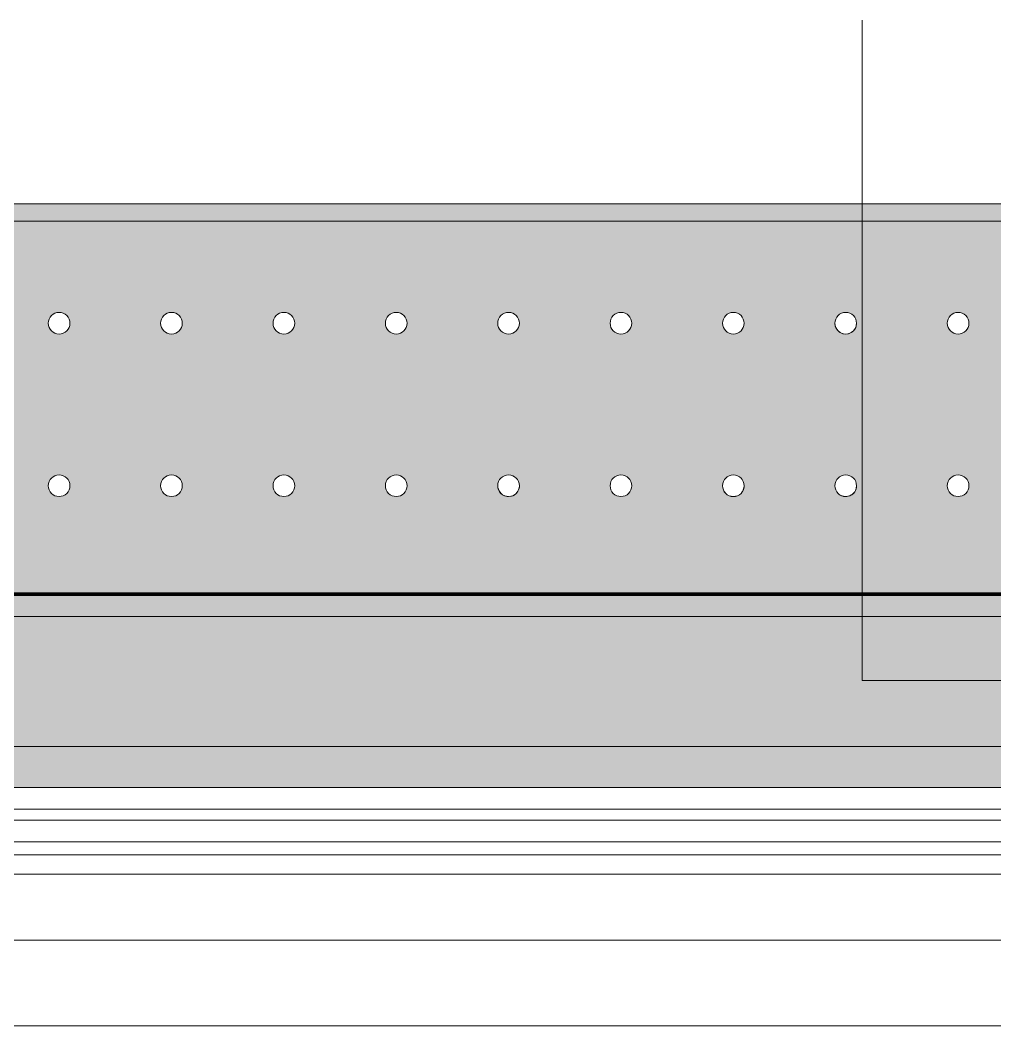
# Model space of a CAD drawing. Header units: millimetres. Extents: x -3245 to 186632, y -8553 to 29000.
# Drawn here: x 20419 to 21319, y -258 to 670 of the extents above; entities that cross this region are included whole.
import ezdxf

# ---------------------------------------------------------------- set-up
doc = ezdxf.new("R2010")
doc.units = ezdxf.units.MM
doc.linetypes.add('Осевая', pattern=[3175, 635, -476.25, 1587.5, -476.25])
for name, color, linetype, lineweight in [('A-GLAZ', 7, 'Continuous', 9), ('A-GLAZ-1', 7, 'Continuous', 13), ('A-WALL-IDEN', 7, 'Continuous', 9), ('Оси-2', 7, 'Осевая', 9)]:
    doc.layers.add(name, color=color, linetype=linetype, lineweight=lineweight)
for name, color, linetype, lineweight, true_color in [('A-WALL-1', 7, 'Continuous', 9, 0xc0c0c0), ('I-WALL-17', 7, 'Continuous', 53, 0xeaa7bf), ('I-WALL-18', 7, 'Continuous', 53, 0xe0bbbf), ('I-WALL-6', 7, 'Continuous', 9, 0xcbc7bf), ('S-WALL-ANLY', 7, 'Continuous', 13, 0x008040), ('Знаки-2', 9, 'Continuous', 9, 0x808080), ('Знаки-3', 7, 'Continuous', 9, 0xd1cabb), ('Знаки-5', 7, 'Continuous', 9, 0xc1bbaf), ('Знаки-6', 7, 'Continuous', 9, 0xaba79f), ('Знаки-7', 7, 'Continuous', 9, 0xd5cdbe), ('Знаки-8', 7, 'Continuous', 9, 0xccc5b7), ('Знаки-9', 7, 'Continuous', 9, 0xd4ccbd)]:
    doc.layers.add(name, color=color, linetype=linetype, lineweight=lineweight, true_color=true_color)
doc.layers.add('Знаки-4', color=7, linetype='Continuous', lineweight=9, transparency=0.5)

# ---------------------------------------------------------------- blocks, each defined once
blk = doc.blocks.new('120_Окно_СКБ_2Ст - 120_Окно_СКБ_2Ст 2800х2500_створка_-22445922-План отделки стен 2 этажа в осях 1-12')
at = {"layer": 'A-GLAZ'}
for p, q in [((1400, -57), (-1400, -57)), ((-1280, -107), (450, -107)), ((450, -117), (-1280, -117))]:
    blk.add_line(p, q, dxfattribs=at)
at = {"layer": 'A-GLAZ-1'}
for p, q in [((500, -87), (-1330, -87)), ((-1350, -137), (520, -137)), ((520, -137), (-1350, -137))]:
    blk.add_line(p, q, dxfattribs=at)
blk = doc.blocks.new('Зашивка радиатора_ с перфорацией М4 - Зашивка радиатора_ с перфорацией М4-30943701-План отделки стен 2 этажа в осях 1-12')
at = {"layer": 'Знаки-4'}
for points in [[(2260.24, 380), (2260.24, 369), (2280.24, 369), (2280.24, 359), (1480.24, 359), (1480.24, 369), (1500.24, 369), (1500.24, 380), (1430.24, 380), (1430.24, 369), (1450.24, 369), (1450.24, 359), (-419.76, 359), (-419.76, 369), (-399.76, 369), (-399.76, 380), (-430, 380), (-430, 180), (2330, 180), (2330, 221), (2310.24, 221), (2310.24, 369), (2330, 369), (2330, 380), (2280.24, 380)], [(2283.51, -163.94), (-430, -163.94), (-429.76, -179.94), (2330, -179.59), (2330, -163.94), (2299.18, -163.94)], [(-119, -163.94), (-118.32, -179.94), (-79, -179.94), (-79.68, -163.94), (-118.32, -163.94)], [(-119, -163.94), (-118.32, -179.94), (-79, -179.94), (-79.68, -163.94), (-118.32, -163.94)], [(-91.93, -163.94), (-109, -163.94), (-108.66, -179.94), (-89, -179.94), (-89.34, -163.94), (-90.34, -163.94)], [(-91.93, -163.94), (-109, -163.94), (-108.66, -179.94), (-89, -179.94), (-89.34, -163.94), (-90.34, -163.94)], [(20.32, -163.94), (-19, -163.94), (-18.32, -179.94), (21, -179.94), (21, -163.94)], [(-19, -163.94), (-18.32, -179.94), (21, -179.94), (20.32, -163.94), (-18.32, -163.94)], [(-8.66, -163.94), (-9, -163.94), (-8.66, -179.94), (11, -179.94), (10.66, -163.94), (-7.66, -163.94)], [(-6.07, -163.94), (-9, -163.94), (-8.66, -179.94), (11, -179.94), (10.66, -163.94), (-4.18, -163.94)], [(91.34, -163.94), (81, -163.94), (81.68, -179.94), (121, -179.94), (120.32, -163.94), (92.34, -163.94)], [(81, -163.94), (81.68, -179.94), (121, -179.94), (120.32, -163.94), (81.68, -163.94)], [(91.34, -163.94), (91, -163.94), (91.34, -179.94), (111, -179.94), (110.66, -163.94), (92.34, -163.94)], [(93.93, -163.94), (91, -163.94), (91.34, -179.94), (111, -179.94), (110.66, -163.94), (96, -163.94)], [(186.86, -163.94), (181, -163.94), (181.68, -179.94), (221, -179.94), (220.32, -163.94), (191, -163.94)], [(206, -163.94), (181, -163.94), (181.68, -179.94), (221, -179.94), (220.32, -163.94), (206.18, -163.94)], [(193.93, -163.94), (191, -163.94), (191.34, -179.94), (211, -179.94), (210.66, -163.94), (195.82, -163.94)], [(191.34, -163.94), (191, -163.94), (191.34, -179.94), (211, -179.94), (210.66, -163.94), (192.34, -163.94)], [(286.86, -163.94), (281, -163.94), (281.68, -179.94), (321, -179.94), (320.32, -163.94), (291, -163.94)], [(281, -163.94), (281.68, -179.94), (321, -179.94), (320.32, -163.94), (281.68, -163.94)], [(293.93, -163.94), (291, -163.94), (291.34, -179.94), (311, -179.94), (310.66, -163.94), (295.82, -163.94)], [(311, -163.94), (291, -163.94), (291.34, -179.94), (311, -179.94)], [(406, -163.94), (381, -163.94), (381.68, -179.94), (421, -179.94), (420.32, -163.94), (406.18, -163.94)], [(381, -163.94), (381.68, -179.94), (421, -179.94), (420.32, -163.94), (381.68, -163.94)], [(408.07, -163.94), (391, -163.94), (391.34, -179.94), (411, -179.94), (410.66, -163.94), (409.66, -163.94)], [(393.93, -163.94), (391, -163.94), (391.34, -179.94), (411, -179.94), (410.66, -163.94), (396, -163.94)], [(481, -163.94), (481.68, -179.94), (521, -179.94), (520.32, -163.94), (481.68, -163.94)], [(493.93, -163.94), (481, -163.94), (481.68, -179.94), (521, -179.94), (520.32, -163.94), (495.82, -163.94)], [(491.34, -163.94), (491, -163.94), (491.99, -179.94), (511, -179.94), (510.66, -163.94), (491.99, -163.94)], [(491.34, -163.94), (491, -163.94), (491.99, -179.94), (511, -179.94), (510.66, -163.94), (491.99, -163.94)], [(581, -163.94), (581.68, -179.94), (621, -179.94), (620.32, -163.94), (581.68, -163.94)], [(591.34, -163.94), (581, -163.94), (581.68, -179.94), (621, -179.94), (620.32, -163.94), (592.34, -163.94)], [(608.07, -163.94), (591, -163.94), (591.34, -179.94), (611, -179.94), (610.66, -163.94), (609.66, -163.94)], [(608.07, -163.94), (591, -163.94), (591.34, -179.94), (611, -179.94), (610.66, -163.94), (609.66, -163.94)], [(691.34, -163.94), (681, -163.94), (681.68, -179.94), (721, -179.94), (720.32, -163.94), (692.34, -163.94)], [(695.82, -163.94), (681, -163.94), (681.68, -179.94), (721, -179.94), (720.32, -163.94), (696, -163.94)], [(701, -163.94), (691, -163.94), (691.34, -179.94), (711, -179.94), (710.66, -163.94), (703.59, -163.94)], [(693.93, -163.94), (691, -163.94), (691.34, -179.94), (711, -179.94), (710.66, -163.94), (696, -163.94)]]:
    blk.add_hatch(color=256, dxfattribs=at).paths.add_polyline_path(points)
h = blk.add_hatch(color=256, dxfattribs=at)
h.paths.add_polyline_path([(2330.24, 180), (-430, 180), (-430, -179.94), (2330.24, -179.94), (2330.24, 136.79)])
h.paths.add_polyline_path([(892.49, 90.35), (897.49, 89.02), (901.15, 85.35), (902.49, 80.35), (901.15, 75.35), (897.49, 71.69), (892.49, 70.35), (887.49, 71.69), (883.83, 75.35), (882.49, 80.35), (883.83, 85.35), (887.49, 89.02), (889.9, 90.01)])
h.paths.add_polyline_path([(1203.74, 90.35), (1208.74, 89.02), (1212.4, 85.35), (1213.74, 80.35), (1212.4, 75.35), (1208.74, 71.69), (1203.74, 70.35), (1198.74, 71.69), (1195.08, 75.35), (1193.74, 80.35), (1195.08, 85.35), (1198.74, 89.02), (1201.15, 90.01)])
h.paths.add_polyline_path([(1307.49, 90.35), (1312.49, 89.02), (1316.15, 85.35), (1317.49, 80.35), (1316.15, 75.35), (1312.49, 71.69), (1307.49, 70.35), (1302.49, 71.69), (1298.83, 75.35), (1297.49, 80.35), (1298.83, 85.35), (1302.49, 89.02), (1304.9, 90.01)])
h.paths.add_polyline_path([(1929.99, 90.35), (1934.99, 89.02), (1938.65, 85.35), (1939.99, 80.35), (1938.65, 75.35), (1934.99, 71.69), (1929.99, 70.35), (1924.99, 71.69), (1921.33, 75.35), (1919.99, 80.35), (1921.33, 85.35), (1924.99, 89.02), (1927.4, 90.01)])
h.paths.add_polyline_path([(2033.74, 90.35), (2038.74, 89.02), (2042.4, 85.35), (2043.74, 80.35), (2042.4, 75.35), (2038.74, 71.69), (2033.74, 70.35), (2028.74, 71.69), (2025.08, 75.35), (2023.74, 80.35), (2025.08, 85.35), (2028.74, 89.02), (2031.15, 90.01)])
h.paths.add_polyline_path([(2241.24, 90.35), (2246.24, 89.02), (2249.9, 85.35), (2251.24, 80.35), (2249.9, 75.35), (2246.24, 71.69), (2241.24, 70.35), (2236.24, 71.69), (2232.58, 75.35), (2231.24, 80.35), (2232.58, 85.35), (2236.24, 89.02), (2238.65, 90.01)])
h.paths.add_polyline_path([(2137.49, 90.35), (2142.49, 89.02), (2146.15, 85.35), (2147.49, 80.35), (2146.15, 75.35), (2142.49, 71.69), (2137.49, 70.35), (2132.49, 71.69), (2128.83, 75.35), (2127.49, 80.35), (2128.83, 85.35), (2132.49, 89.02), (2134.9, 90.01)])
h.paths.add_polyline_path([(1826.24, 90.35), (1831.24, 89.02), (1834.9, 85.35), (1836.24, 80.35), (1834.9, 75.35), (1831.24, 71.69), (1826.24, 70.35), (1821.24, 71.69), (1817.58, 75.35), (1816.24, 80.35), (1817.58, 85.35), (1821.24, 89.02), (1823.65, 90.01)])
h.paths.add_polyline_path([(1411.24, 90.35), (1416.24, 89.02), (1419.9, 85.35), (1421.24, 80.35), (1419.9, 75.35), (1416.24, 71.69), (1411.24, 70.35), (1406.24, 71.69), (1402.58, 75.35), (1401.24, 80.35), (1402.58, 85.35), (1406.24, 89.02), (1408.65, 90.01)])
h.paths.add_polyline_path([(996.24, 90.35), (1001.24, 89.02), (1004.9, 85.35), (1006.24, 80.35), (1004.9, 75.35), (1001.24, 71.69), (996.24, 70.35), (991.24, 71.69), (987.58, 75.35), (986.24, 80.35), (987.58, 85.35), (991.24, 89.02), (995.21, 90.22)])
h.paths.add_polyline_path([(1099.99, 90.35), (1104.99, 89.02), (1108.65, 85.35), (1109.99, 80.35), (1108.65, 75.35), (1104.99, 71.69), (1099.99, 70.35), (1094.99, 71.69), (1091.33, 75.35), (1089.99, 80.35), (1091.33, 85.35), (1094.99, 89.02), (1097.4, 90.01)])
h.paths.add_polyline_path([(1514.99, 90.35), (1519.99, 89.02), (1523.65, 85.35), (1524.99, 80.35), (1523.65, 75.35), (1519.99, 71.69), (1514.99, 70.35), (1509.99, 71.69), (1506.33, 75.35), (1504.99, 80.35), (1506.33, 85.35), (1509.99, 89.02), (1512.4, 90.01)])
h.paths.add_polyline_path([(1722.49, 90.35), (1727.49, 89.02), (1731.15, 85.35), (1732.49, 80.35), (1731.15, 75.35), (1727.49, 71.69), (1722.49, 70.35), (1717.49, 71.69), (1713.83, 75.35), (1712.49, 80.35), (1713.83, 85.35), (1717.49, 89.02), (1719.9, 90.01)])
h.paths.add_polyline_path([(1618.74, 90.35), (1623.74, 89.02), (1627.4, 85.35), (1628.74, 80.35), (1627.4, 75.35), (1623.74, 71.69), (1618.74, 70.35), (1613.74, 71.69), (1610.08, 75.35), (1608.74, 80.35), (1610.08, 85.35), (1613.74, 89.02), (1616.15, 90.01)])
h.paths.add_polyline_path([(166.24, 90.35), (171.24, 89.02), (174.9, 85.35), (176.24, 80.35), (174.9, 75.35), (171.24, 71.69), (166.24, 70.35), (161.24, 71.69), (157.58, 75.35), (156.24, 80.35), (157.58, 85.35), (161.24, 89.02), (163.65, 90.01)])
h.paths.add_polyline_path([(-41.26, 90.35), (-36.26, 89.02), (-32.6, 85.35), (-31.26, 80.35), (-32.6, 75.35), (-36.26, 71.69), (-41.26, 70.35), (-46.26, 71.69), (-49.92, 75.35), (-51.26, 80.35), (-49.92, 85.35), (-46.26, 89.02), (-43.85, 90.01)])
h.paths.add_polyline_path([(-248.76, 90.35), (-243.76, 89.02), (-240.1, 85.35), (-238.76, 80.35), (-240.1, 75.35), (-243.76, 71.69), (-248.76, 70.35), (-253.76, 71.69), (-257.42, 75.35), (-258.76, 80.35), (-257.42, 85.35), (-253.76, 89.02), (-251.35, 90.01)])
h.paths.add_polyline_path([(581.24, 90.35), (586.24, 89.02), (589.9, 85.35), (591.24, 80.35), (589.9, 75.35), (586.24, 71.69), (581.24, 70.35), (576.24, 71.69), (572.58, 75.35), (571.24, 80.35), (572.58, 85.35), (576.24, 89.02), (578.65, 90.01)])
h.paths.add_polyline_path([(-352.51, 90.35), (-347.51, 89.02), (-343.85, 85.35), (-342.51, 80.35), (-343.85, 75.35), (-347.51, 71.69), (-352.51, 70.35), (-357.51, 71.69), (-361.17, 75.35), (-362.51, 80.35), (-361.17, 85.35), (-357.51, 89.02), (-355.1, 90.01)])
h.paths.add_polyline_path([(684.99, 90.35), (689.99, 89.02), (693.65, 85.35), (694.99, 80.35), (693.65, 75.35), (689.99, 71.69), (684.99, 70.35), (679.99, 71.69), (676.33, 75.35), (674.99, 80.35), (676.33, 85.35), (679.99, 89.02), (682.4, 90.01)])
h.paths.add_polyline_path([(-145.01, 90.35), (-140.01, 89.02), (-136.35, 85.35), (-135.01, 80.35), (-136.35, 75.35), (-140.01, 71.69), (-145.01, 70.35), (-150.01, 71.69), (-153.67, 75.35), (-155.01, 80.35), (-153.67, 85.35), (-150.01, 89.02), (-147.6, 90.01)])
h.paths.add_polyline_path([(62.49, 90.35), (67.49, 89.02), (71.15, 85.35), (72.49, 80.35), (71.15, 75.35), (67.49, 71.69), (62.49, 70.35), (57.49, 71.69), (53.83, 75.35), (52.49, 80.35), (53.83, 85.35), (57.49, 89.02), (59.9, 90.01)])
h.paths.add_polyline_path([(373.74, 90.35), (378.74, 89.02), (382.4, 85.35), (383.74, 80.35), (382.4, 75.35), (378.74, 71.69), (373.74, 70.35), (368.74, 71.69), (365.08, 75.35), (363.74, 80.35), (365.08, 85.35), (368.74, 89.02), (371.15, 90.01)])
h.paths.add_polyline_path([(477.49, 90.35), (482.49, 89.02), (486.15, 85.35), (487.49, 80.35), (486.15, 75.35), (482.49, 71.69), (477.49, 70.35), (472.49, 71.69), (468.83, 75.35), (467.49, 80.35), (468.83, 85.35), (472.49, 89.02), (474.9, 90.01)])
h.paths.add_polyline_path([(788.74, 90.35), (793.74, 89.02), (797.4, 85.35), (798.74, 80.35), (797.4, 75.35), (793.74, 71.69), (788.74, 70.35), (783.74, 71.69), (780.08, 75.35), (778.74, 80.35), (780.08, 85.35), (783.74, 89.02), (786.15, 90.01)])
h.paths.add_polyline_path([(269.99, 90.35), (274.99, 89.02), (278.65, 85.35), (279.99, 80.35), (278.65, 75.35), (274.99, 71.69), (269.99, 70.35), (264.99, 71.69), (261.33, 75.35), (259.99, 80.35), (261.33, 85.35), (264.99, 89.02), (267.4, 90.01)])
h.paths.add_polyline_path([(2033.74, -59.65), (2038.74, -60.98), (2042.4, -64.65), (2043.74, -69.65), (2042.4, -74.65), (2038.74, -78.31), (2033.74, -79.65), (2028.74, -78.31), (2025.08, -74.65), (2023.74, -69.65), (2025.08, -64.65), (2028.74, -60.98), (2031.15, -59.99)])
h.paths.add_polyline_path([(2137.49, -59.65), (2142.49, -60.98), (2146.15, -64.65), (2147.49, -69.65), (2146.15, -74.65), (2142.49, -78.31), (2137.49, -79.65), (2132.49, -78.31), (2128.83, -74.65), (2127.49, -69.65), (2128.83, -64.65), (2132.49, -60.98), (2134.9, -59.99)])
h.paths.add_polyline_path([(1722.49, -59.65), (1727.49, -60.98), (1731.15, -64.65), (1732.49, -69.65), (1731.15, -74.65), (1727.49, -78.31), (1722.49, -79.65), (1717.49, -78.31), (1713.83, -74.65), (1712.49, -69.65), (1713.83, -64.65), (1717.49, -60.98), (1719.9, -59.99)])
h.paths.add_polyline_path([(1929.99, -59.65), (1934.99, -60.98), (1938.65, -64.65), (1939.99, -69.65), (1938.65, -74.65), (1934.99, -78.31), (1929.99, -79.65), (1924.99, -78.31), (1921.33, -74.65), (1919.99, -69.65), (1921.33, -64.65), (1924.99, -60.98), (1927.4, -59.99)])
h.paths.add_polyline_path([(788.74, -59.65), (793.74, -60.98), (797.4, -64.65), (798.74, -69.65), (797.4, -74.65), (793.74, -78.31), (788.74, -79.65), (783.74, -78.31), (780.08, -74.65), (778.74, -69.65), (780.08, -64.65), (783.74, -60.98), (786.15, -59.99)])
h.paths.add_polyline_path([(996.24, -59.65), (1001.24, -60.98), (1004.9, -64.65), (1006.24, -69.65), (1004.9, -74.65), (1001.24, -78.31), (996.24, -79.65), (991.24, -78.31), (987.58, -74.65), (986.24, -69.65), (987.58, -64.65), (991.24, -60.98), (995.21, -59.78)])
h.paths.add_polyline_path([(892.49, -59.65), (897.49, -60.98), (901.15, -64.65), (902.49, -69.65), (901.15, -74.65), (897.49, -78.31), (892.49, -79.65), (887.49, -78.31), (883.83, -74.65), (882.49, -69.65), (883.83, -64.65), (887.49, -60.98), (889.9, -59.99)])
h.paths.add_polyline_path([(1099.99, -59.65), (1104.99, -60.98), (1108.65, -64.65), (1109.99, -69.65), (1108.65, -74.65), (1104.99, -78.31), (1099.99, -79.65), (1094.99, -78.31), (1091.33, -74.65), (1089.99, -69.65), (1091.33, -64.65), (1094.99, -60.98), (1097.4, -59.99)])
h.paths.add_polyline_path([(1826.24, -59.65), (1831.24, -60.98), (1834.9, -64.65), (1836.24, -69.65), (1834.9, -74.65), (1831.24, -78.31), (1826.24, -79.65), (1821.24, -78.31), (1817.58, -74.65), (1816.24, -69.65), (1817.58, -64.65), (1821.24, -60.98), (1823.65, -59.99)])
h.paths.add_polyline_path([(2241.24, -59.65), (2246.24, -60.98), (2249.9, -64.65), (2251.24, -69.65), (2249.9, -74.65), (2246.24, -78.31), (2241.24, -79.65), (2236.24, -78.31), (2232.58, -74.65), (2231.24, -69.65), (2232.58, -64.65), (2236.24, -60.98), (2238.65, -59.99)])
h.paths.add_polyline_path([(1307.49, -59.65), (1312.49, -60.98), (1316.15, -64.65), (1317.49, -69.65), (1316.15, -74.65), (1312.49, -78.31), (1307.49, -79.65), (1302.49, -78.31), (1298.83, -74.65), (1297.49, -69.65), (1298.83, -64.65), (1302.49, -60.98), (1304.9, -59.99)])
h.paths.add_polyline_path([(1514.99, -59.65), (1519.99, -60.98), (1523.65, -64.65), (1524.99, -69.65), (1523.65, -74.65), (1519.99, -78.31), (1514.99, -79.65), (1509.99, -78.31), (1506.33, -74.65), (1504.99, -69.65), (1506.33, -64.65), (1509.99, -60.98), (1512.4, -59.99)])
h.paths.add_polyline_path([(1618.74, -59.65), (1623.74, -60.98), (1627.4, -64.65), (1628.74, -69.65), (1627.4, -74.65), (1623.74, -78.31), (1618.74, -79.65), (1613.74, -78.31), (1610.08, -74.65), (1608.74, -69.65), (1610.08, -64.65), (1613.74, -60.98), (1616.15, -59.99)])
h.paths.add_polyline_path([(1411.24, -59.65), (1416.24, -60.98), (1419.9, -64.65), (1421.24, -69.65), (1419.9, -74.65), (1416.24, -78.31), (1411.24, -79.65), (1406.24, -78.31), (1402.58, -74.65), (1401.24, -69.65), (1402.58, -64.65), (1406.24, -60.98), (1408.65, -59.99)])
h.paths.add_polyline_path([(1203.74, -59.65), (1208.74, -60.98), (1212.4, -64.65), (1213.74, -69.65), (1212.4, -74.65), (1208.74, -78.31), (1203.74, -79.65), (1198.74, -78.31), (1195.08, -74.65), (1193.74, -69.65), (1195.08, -64.65), (1198.74, -60.98), (1201.15, -59.99)])
h.paths.add_polyline_path([(62.49, -59.65), (67.49, -60.98), (71.15, -64.65), (72.49, -69.65), (71.15, -74.65), (67.49, -78.31), (62.49, -79.65), (57.49, -78.31), (53.83, -74.65), (52.49, -69.65), (53.83, -64.65), (57.49, -60.98), (59.9, -59.99)])
h.paths.add_polyline_path([(-248.76, -59.65), (-243.76, -60.98), (-240.1, -64.65), (-238.76, -69.65), (-240.1, -74.65), (-243.76, -78.31), (-248.76, -79.65), (-253.76, -78.31), (-257.42, -74.65), (-258.76, -69.65), (-257.42, -64.65), (-253.76, -60.98), (-251.35, -59.99)])
h.paths.add_polyline_path([(166.24, -59.65), (171.24, -60.98), (174.9, -64.65), (176.24, -69.65), (174.9, -74.65), (171.24, -78.31), (166.24, -79.65), (161.24, -78.31), (157.58, -74.65), (156.24, -69.65), (157.58, -64.65), (161.24, -60.98), (163.65, -59.99)])
h.paths.add_polyline_path([(269.99, -59.65), (274.99, -60.98), (278.65, -64.65), (279.99, -69.65), (278.65, -74.65), (274.99, -78.31), (269.99, -79.65), (264.99, -78.31), (261.33, -74.65), (259.99, -69.65), (261.33, -64.65), (264.99, -60.98), (267.4, -59.99)])
h.paths.add_polyline_path([(373.74, -59.65), (378.74, -60.98), (382.4, -64.65), (383.74, -69.65), (382.4, -74.65), (378.74, -78.31), (373.74, -79.65), (368.74, -78.31), (365.08, -74.65), (363.74, -69.65), (365.08, -64.65), (368.74, -60.98), (371.15, -59.99)])
h.paths.add_polyline_path([(477.49, -59.65), (482.49, -60.98), (486.15, -64.65), (487.49, -69.65), (486.15, -74.65), (482.49, -78.31), (477.49, -79.65), (472.49, -78.31), (468.83, -74.65), (467.49, -69.65), (468.83, -64.65), (472.49, -60.98), (474.9, -59.99)])
h.paths.add_polyline_path([(-352.51, -59.65), (-347.51, -60.98), (-343.85, -64.65), (-342.51, -69.65), (-343.85, -74.65), (-347.51, -78.31), (-352.51, -79.65), (-357.51, -78.31), (-361.17, -74.65), (-362.51, -69.65), (-361.17, -64.65), (-357.51, -60.98), (-355.1, -59.99)])
h.paths.add_polyline_path([(-41.26, -59.65), (-36.26, -60.98), (-32.6, -64.65), (-31.26, -69.65), (-32.6, -74.65), (-36.26, -78.31), (-41.26, -79.65), (-46.26, -78.31), (-49.92, -74.65), (-51.26, -69.65), (-49.92, -64.65), (-46.26, -60.98), (-43.85, -59.99)])
h.paths.add_polyline_path([(-145.01, -59.65), (-140.01, -60.98), (-136.35, -64.65), (-135.01, -69.65), (-136.35, -74.65), (-140.01, -78.31), (-145.01, -79.65), (-150.01, -78.31), (-153.67, -74.65), (-155.01, -69.65), (-153.67, -64.65), (-150.01, -60.98), (-147.6, -59.99)])
h.paths.add_polyline_path([(581.24, -59.65), (586.24, -60.98), (589.9, -64.65), (591.24, -69.65), (589.9, -74.65), (586.24, -78.31), (581.24, -79.65), (576.24, -78.31), (572.58, -74.65), (571.24, -69.65), (572.58, -64.65), (576.24, -60.98), (578.65, -59.99)])
h.paths.add_polyline_path([(684.99, -59.65), (689.99, -60.98), (693.65, -64.65), (694.99, -69.65), (693.65, -74.65), (689.99, -78.31), (684.99, -79.65), (679.99, -78.31), (676.33, -74.65), (674.99, -69.65), (676.33, -64.65), (679.99, -60.98), (682.4, -59.99)])
at = {"layer": 'Знаки-2'}
for p, q in [((-430, 180), (2330, 180)), ((2330.24, 180), (-430, 180)), ((-430, -179.94), (2330.24, -179.94))]:
    blk.add_line(p, q, dxfattribs=at)
for centre, start, end in [((-145.01, 80.35), 0, 180), ((-41.26, 80.35), 0, 180), ((62.49, 80.35), 0, 180), ((166.24, 80.35), 0, 180), ((269.99, 80.35), 0, 180), ((373.74, 80.35), 0, 180), ((477.49, 80.35), 0, 180), ((581.24, 80.35), 0, 180), ((684.99, 80.35), 0, 180), ((-145.01, 80.35), 180, 0), ((-41.26, 80.35), 180, 0), ((62.49, 80.35), 180, 0), ((166.24, 80.35), 180, 0), ((269.99, 80.35), 180, 360), ((373.74, 80.35), 180, 0), ((477.49, 80.35), 180, 360), ((581.24, 80.35), 180, 0), ((684.99, 80.35), 180, 0), ((-145.01, -69.65), 0, 180), ((-41.26, -69.65), 0, 180), ((62.49, -69.65), 0, 180), ((166.24, -69.65), 0, 180), ((269.99, -69.65), 0, 180), ((373.74, -69.65), 0, 180), ((477.49, -69.65), 0, 180), ((581.24, -69.65), 0, 180), ((684.99, -69.65), 0, 180), ((-145.01, -69.65), 180, 0), ((-41.26, -69.65), 180, 0), ((62.49, -69.65), 180, 0), ((166.24, -69.65), 180, 0), ((269.99, -69.65), 180, 0), ((373.74, -69.65), 180, 0), ((477.49, -69.65), 180, 0), ((581.24, -69.65), 180, 0), ((684.99, -69.65), 180, 0)]:
    blk.add_arc(centre, 10, start, end, dxfattribs=at)
at = {"layer": 'Знаки-3'}
for p, q in [((-109, -163.94), (-118.32, -163.94)), ((-109, -163.94), (-104.19, -163.94)), ((-104.19, -163.94), (-109, -163.94)), ((-104, -163.94), (-101.59, -163.94)), ((-94, -163.94), (-104, -163.94)), ((-101.59, -163.94), (-94, -163.94)), ((-93.81, -163.94), (-91.93, -163.94)), ((-89.34, -163.94), (-93.81, -163.94)), ((-91.93, -163.94), (-89, -163.94)), ((-89, -163.94), (-89.34, -163.94)), ((-79.68, -163.94), (-89, -163.94)), ((-9, -163.94), (-18.32, -163.94)), ((-7.72, -163.94), (-4.18, -163.94)), ((-4.18, -163.94), (-7.72, -163.94)), ((-4, -163.94), (6, -163.94)), ((6, -163.94), (-4, -163.94)), ((6.18, -163.94), (9.72, -163.94)), ((9.72, -163.94), (6.18, -163.94)), ((20.32, -163.94), (11, -163.94)), ((91, -163.94), (81.68, -163.94)), ((91, -163.94), (95.81, -163.94)), ((95.81, -163.94), (91, -163.94)), ((96, -163.94), (106, -163.94)), ((106, -163.94), (96, -163.94)), ((106.19, -163.94), (111, -163.94)), ((111, -163.94), (106.19, -163.94)), ((120.32, -163.94), (111, -163.94)), ((191, -163.94), (181.68, -163.94)), ((191, -163.94), (195.81, -163.94)), ((193.93, -163.94), (191, -163.94)), ((195.81, -163.94), (193.93, -163.94)), ((196, -163.94), (206, -163.94)), ((198.41, -163.94), (196, -163.94)), ((206, -163.94), (198.41, -163.94)), ((206.19, -163.94), (211, -163.94)), ((211, -163.94), (206.19, -163.94)), ((220.32, -163.94), (211, -163.94)), ((291, -163.94), (281.68, -163.94)), ((292.28, -163.94), (295.82, -163.94)), ((295.82, -163.94), (292.28, -163.94)), ((296, -163.94), (306, -163.94)), ((301, -163.94), (296, -163.94)), ((306, -163.94), (301, -163.94)), ((306.18, -163.94), (309.72, -163.94)), ((309.72, -163.94), (306.18, -163.94)), ((320.32, -163.94), (311, -163.94)), ((391, -163.94), (381.68, -163.94)), ((391, -163.94), (392.34, -163.94)), ((395.81, -163.94), (391, -163.94)), ((392.34, -163.94), (393.93, -163.94)), ((393.93, -163.94), (395.81, -163.94)), ((396, -163.94), (398.41, -163.94)), ((406, -163.94), (396, -163.94)), ((398.41, -163.94), (401, -163.94)), ((401, -163.94), (403.59, -163.94)), ((403.59, -163.94), (406, -163.94)), ((406.19, -163.94), (411, -163.94)), ((411, -163.94), (406.19, -163.94)), ((420.32, -163.94), (411, -163.94)), ((491, -163.94), (481.68, -163.94)), ((491, -163.94), (495.81, -163.94)), ((495.81, -163.94), (491, -163.94)), ((496, -163.94), (506, -163.94)), ((498.41, -163.94), (496, -163.94)), ((506, -163.94), (498.41, -163.94)), ((506.19, -163.94), (511, -163.94)), ((508.07, -163.94), (506.19, -163.94)), ((509.66, -163.94), (508.07, -163.94)), ((511, -163.94), (509.66, -163.94)), ((520.32, -163.94), (511, -163.94)), ((591, -163.94), (581.68, -163.94)), ((592.28, -163.94), (595.82, -163.94)), ((595.82, -163.94), (592.28, -163.94)), ((596, -163.94), (606, -163.94)), ((606, -163.94), (596, -163.94)), ((606.18, -163.94), (609.72, -163.94)), ((609.72, -163.94), (606.18, -163.94)), ((620.32, -163.94), (611, -163.94)), ((691, -163.94), (681.68, -163.94)), ((691, -163.94), (695.81, -163.94)), ((695.81, -163.94), (691, -163.94)), ((696, -163.94), (706, -163.94)), ((701, -163.94), (696, -163.94)), ((706, -163.94), (701, -163.94)), ((706.19, -163.94), (711, -163.94)), ((711, -163.94), (706.19, -163.94)), ((720.32, -163.94), (711, -163.94)), ((-118.32, -179.94), (-109, -179.94)), ((-109, -179.94), (-108.66, -179.94)), ((-104.19, -179.94), (-109, -179.94)), ((-108.66, -179.94), (-107.66, -179.94)), ((-107.66, -179.94), (-104.19, -179.94)), ((-104, -179.94), (-94, -179.94)), ((-94, -179.94), (-104, -179.94)), ((-93.81, -179.94), (-89, -179.94)), ((-91.93, -179.94), (-93.81, -179.94)), ((-89, -179.94), (-91.93, -179.94)), ((-89, -179.94), (-79.68, -179.94)), ((-18.32, -179.94), (-9, -179.94)), ((-7.72, -179.94), (-4.18, -179.94)), ((-4.18, -179.94), (-7.72, -179.94)), ((-4, -179.94), (6, -179.94)), ((6, -179.94), (-4, -179.94)), ((6.18, -179.94), (9.72, -179.94)), ((9.72, -179.94), (6.18, -179.94)), ((11, -179.94), (20.32, -179.94)), ((81.68, -179.94), (91, -179.94)), ((91, -179.94), (95.81, -179.94)), ((95.81, -179.94), (91, -179.94)), ((96, -179.94), (106, -179.94)), ((103.59, -179.94), (96, -179.94)), ((106, -179.94), (103.59, -179.94)), ((106.19, -179.94), (111, -179.94)), ((111, -179.94), (106.19, -179.94)), ((111, -179.94), (120.32, -179.94)), ((181.68, -179.94), (191, -179.94)), ((191, -179.94), (195.81, -179.94)), ((193.93, -179.94), (191, -179.94)), ((195.81, -179.94), (193.93, -179.94)), ((196, -179.94), (206, -179.94)), ((206, -179.94), (196, -179.94)), ((206.19, -179.94), (211, -179.94)), ((211, -179.94), (206.19, -179.94)), ((211, -179.94), (220.32, -179.94)), ((281.68, -179.94), (291, -179.94)), ((292.28, -179.94), (295.82, -179.94)), ((295.82, -179.94), (292.28, -179.94)), ((296, -179.94), (306, -179.94)), ((306, -179.94), (296, -179.94)), ((306.18, -179.94), (309.72, -179.94)), ((309.72, -179.94), (306.18, -179.94)), ((311, -179.94), (320.32, -179.94)), ((381.68, -179.94), (391, -179.94)), ((391, -179.94), (395.81, -179.94)), ((391.34, -179.94), (391, -179.94)), ((395.81, -179.94), (391.34, -179.94)), ((396, -179.94), (406, -179.94)), ((406, -179.94), (396, -179.94)), ((406.19, -179.94), (411, -179.94)), ((411, -179.94), (406.19, -179.94)), ((411, -179.94), (420.32, -179.94)), ((481.68, -179.94), (491, -179.94)), ((491, -179.94), (493.93, -179.94)), ((495.81, -179.94), (491, -179.94)), ((493.93, -179.94), (495.81, -179.94)), ((496, -179.94), (503.59, -179.94)), ((506, -179.94), (496, -179.94)), ((503.59, -179.94), (506, -179.94)), ((506.19, -179.94), (511, -179.94)), ((508.07, -179.94), (506.19, -179.94)), ((511, -179.94), (508.07, -179.94)), ((511, -179.94), (520.32, -179.94)), ((581.68, -179.94), (591, -179.94)), ((592.28, -179.94), (595.82, -179.94)), ((595.82, -179.94), (592.28, -179.94)), ((596, -179.94), (606, -179.94)), ((606, -179.94), (596, -179.94)), ((606.18, -179.94), (609.72, -179.94)), ((609.72, -179.94), (606.18, -179.94)), ((611, -179.94), (620.32, -179.94)), ((681.68, -179.94), (691, -179.94)), ((691, -179.94), (695.81, -179.94)), ((695.81, -179.94), (691, -179.94)), ((696, -179.94), (706, -179.94)), ((706, -179.94), (696, -179.94)), ((706.19, -179.94), (711, -179.94)), ((710.66, -179.94), (706.19, -179.94)), ((711, -179.94), (710.66, -179.94)), ((711, -179.94), (720.32, -179.94))]:
    blk.add_line(p, q, dxfattribs=at)
at = {"layer": 'Знаки-5'}
for p, q in [((2330, 180), (-429.76, 180)), ((-429.76, 180), (2330, 180)), ((-119, -163.94), (-178.98, -163.94)), ((-119, -163.94), (-79, -163.94)), ((-79, -163.94), (-119, -163.94)), ((-19, -163.94), (-79, -163.94)), ((-19, -163.94), (21, -163.94)), ((21, -163.94), (-19, -163.94)), ((81, -163.94), (21, -163.94)), ((81, -163.94), (91, -163.94)), ((91, -163.94), (81, -163.94)), ((91, -163.94), (111, -163.94)), ((111, -163.94), (91, -163.94)), ((111, -163.94), (121, -163.94)), ((121, -163.94), (111, -163.94)), ((181, -163.94), (121, -163.94)), ((181, -163.94), (221, -163.94)), ((221, -163.94), (181, -163.94)), ((281, -163.94), (221, -163.94)), ((281, -163.94), (321, -163.94)), ((321, -163.94), (281, -163.94)), ((381, -163.94), (321, -163.94)), ((381, -163.94), (391, -163.94)), ((391, -163.94), (381, -163.94)), ((391, -163.94), (411, -163.94)), ((411, -163.94), (391, -163.94)), ((411, -163.94), (421, -163.94)), ((421, -163.94), (411, -163.94)), ((481, -163.94), (421, -163.94)), ((481, -163.94), (521, -163.94)), ((521, -163.94), (481, -163.94)), ((581, -163.94), (521, -163.94)), ((581, -163.94), (621, -163.94)), ((621, -163.94), (581, -163.94)), ((681, -163.94), (621, -163.94)), ((681, -163.94), (691, -163.94)), ((691, -163.94), (681, -163.94)), ((691, -163.94), (711, -163.94)), ((711, -163.94), (691, -163.94)), ((711, -163.94), (721, -163.94)), ((721, -163.94), (711, -163.94)), ((-178.98, -179.94), (-119, -179.94)), ((-119, -179.94), (-79, -179.94)), ((-79, -179.94), (-119, -179.94)), ((-79, -179.94), (-19, -179.94)), ((-19, -179.94), (21, -179.94)), ((21, -179.94), (-19, -179.94)), ((21, -179.94), (81, -179.94)), ((81, -179.94), (91, -179.94)), ((91, -179.94), (81, -179.94)), ((91, -179.94), (111, -179.94)), ((111, -179.94), (91, -179.94)), ((111, -179.94), (121, -179.94)), ((121, -179.94), (111, -179.94)), ((121, -179.94), (181, -179.94)), ((181, -179.94), (221, -179.94)), ((221, -179.94), (181, -179.94)), ((221, -179.94), (281, -179.94)), ((281, -179.94), (321, -179.94)), ((321, -179.94), (281, -179.94)), ((321, -179.94), (381, -179.94)), ((381, -179.94), (391, -179.94)), ((391, -179.94), (381, -179.94)), ((391, -179.94), (411, -179.94)), ((411, -179.94), (391, -179.94)), ((411, -179.94), (421, -179.94)), ((421, -179.94), (411, -179.94)), ((421, -179.94), (481, -179.94)), ((481, -179.94), (521, -179.94)), ((521, -179.94), (481, -179.94)), ((521, -179.94), (581, -179.94)), ((581, -179.94), (621, -179.94)), ((621, -179.94), (581, -179.94)), ((621, -179.94), (681, -179.94)), ((681, -179.94), (691, -179.94)), ((691, -179.94), (681, -179.94)), ((691, -179.94), (711, -179.94)), ((711, -179.94), (691, -179.94)), ((711, -179.94), (721, -179.94)), ((721, -179.94), (711, -179.94))]:
    blk.add_line(p, q, dxfattribs=at)
at = {"layer": 'Знаки-6'}
for p, q in [((-384.53, -163.94), (2282.94, -163.94)), ((2330.24, -179.94), (-429.76, -179.94)), ((2330, -179.94), (-429.76, -179.94))]:
    blk.add_line(p, q, dxfattribs=at)
for centre, start, end in [((-145.01, 80.35), 0, 180), ((-41.26, 80.35), 45, 180), ((-41.26, 80.35), 0, 45), ((62.49, 80.35), 150, 180), ((62.49, 80.35), 135, 150), ((62.49, 80.35), 45, 135), ((62.49, 80.35), 0, 45), ((166.24, 80.35), 0, 180), ((269.99, 80.35), 150, 180), ((269.99, 80.35), 90, 150), ((269.99, 80.35), 75, 90), ((269.99, 80.35), 0, 75), ((373.74, 80.35), 0, 180), ((477.49, 80.35), 0, 180), ((581.24, 80.35), 0, 180), ((684.99, 80.35), 0, 180), ((-145.01, 80.35), 180, 360), ((-41.26, 80.35), 180, 360), ((62.49, 80.35), 180, 0), ((166.24, 80.35), 180, 270), ((166.24, 80.35), 270, 360), ((269.99, 80.35), 180, 360), ((373.74, 80.35), 180, 360), ((477.49, 80.35), 180, 360), ((581.24, 80.35), 180, 360), ((684.99, 80.35), 180, 360), ((-145.01, -69.65), 0, 180), ((-41.26, -69.65), 120, 180), ((-41.26, -69.65), 0, 120), ((62.49, -69.65), 0, 180), ((166.24, -69.65), 0, 180), ((269.99, -69.65), 0, 180), ((373.74, -69.65), 0, 180), ((477.49, -69.65), 0, 180), ((581.24, -69.65), 0, 180), ((684.99, -69.65), 0, 180), ((-145.01, -69.65), 180, 360), ((-41.26, -69.65), 180, 360), ((62.49, -69.65), 180, 360), ((166.24, -69.65), 180, 360), ((269.99, -69.65), 180, 360), ((373.74, -69.65), 180, 360), ((477.49, -69.65), 180, 270), ((477.49, -69.65), 270, 360), ((581.24, -69.65), 180, 360), ((684.99, -69.65), 180, 360)]:
    blk.add_arc(centre, 10, start, end, dxfattribs=at)
at = {"layer": 'Знаки-7'}
for p, q in [((-104.18, -163.94), (-107.66, -163.94)), ((-94, -163.94), (-104, -163.94)), ((-90.34, -163.94), (-93.82, -163.94)), ((-4.18, -163.94), (-7.66, -163.94)), ((6, -163.94), (-4, -163.94)), ((9.66, -163.94), (6.18, -163.94)), ((95.82, -163.94), (92.34, -163.94)), ((106, -163.94), (96, -163.94)), ((109.66, -163.94), (106.18, -163.94)), ((195.82, -163.94), (192.34, -163.94)), ((206, -163.94), (196, -163.94)), ((209.66, -163.94), (206.18, -163.94)), ((295.82, -163.94), (292.34, -163.94)), ((306, -163.94), (296, -163.94)), ((309.66, -163.94), (306.18, -163.94)), ((395.82, -163.94), (392.34, -163.94)), ((406, -163.94), (396, -163.94)), ((409.66, -163.94), (406.18, -163.94)), ((495.82, -163.94), (492.34, -163.94)), ((506, -163.94), (496, -163.94)), ((509.66, -163.94), (506.18, -163.94)), ((595.82, -163.94), (592.34, -163.94)), ((606, -163.94), (596, -163.94)), ((609.66, -163.94), (606.18, -163.94)), ((695.82, -163.94), (692.34, -163.94)), ((706, -163.94), (696, -163.94)), ((709.66, -163.94), (706.18, -163.94)), ((-107.66, -179.94), (-104.18, -179.94)), ((-104, -179.94), (-94, -179.94)), ((-93.82, -179.94), (-90.34, -179.94)), ((-7.66, -179.94), (-4.18, -179.94)), ((-4, -179.94), (6, -179.94)), ((6.18, -179.94), (9.66, -179.94)), ((92.34, -179.94), (95.82, -179.94)), ((96, -179.94), (106, -179.94)), ((106.18, -179.94), (109.66, -179.94)), ((192.34, -179.94), (195.82, -179.94)), ((196, -179.94), (206, -179.94)), ((206.18, -179.94), (209.66, -179.94)), ((292.34, -179.94), (295.82, -179.94)), ((296, -179.94), (306, -179.94)), ((306.18, -179.94), (309.66, -179.94)), ((392.34, -179.94), (395.82, -179.94)), ((396, -179.94), (406, -179.94)), ((406.18, -179.94), (409.66, -179.94)), ((492.34, -179.94), (495.82, -179.94)), ((496, -179.94), (506, -179.94)), ((506.18, -179.94), (509.66, -179.94)), ((592.34, -179.94), (595.82, -179.94)), ((596, -179.94), (606, -179.94)), ((606.18, -179.94), (609.66, -179.94)), ((692.34, -179.94), (695.82, -179.94)), ((696, -179.94), (706, -179.94)), ((706.18, -179.94), (709.66, -179.94))]:
    blk.add_line(p, q, dxfattribs=at)
at = {"layer": 'Знаки-8'}
for p, q in [((-119, -163.94), (-109, -163.94)), ((-109, -163.94), (-119, -163.94)), ((-109, -163.94), (-104.19, -163.94)), ((-104.19, -163.94), (-109, -163.94)), ((-104, -163.94), (-94, -163.94)), ((-94, -163.94), (-104, -163.94)), ((-93.81, -163.94), (-89, -163.94)), ((-89, -163.94), (-93.81, -163.94)), ((-89, -163.94), (-79, -163.94)), ((-79, -163.94), (-89, -163.94)), ((-19, -163.94), (-9, -163.94)), ((-9, -163.94), (-19, -163.94)), ((-9, -163.94), (-4.19, -163.94)), ((-4.19, -163.94), (-9, -163.94)), ((-4, -163.94), (6, -163.94)), ((6, -163.94), (-4, -163.94)), ((6.19, -163.94), (11, -163.94)), ((11, -163.94), (6.19, -163.94)), ((11, -163.94), (21, -163.94)), ((21, -163.94), (11, -163.94)), ((81, -163.94), (91, -163.94)), ((91, -163.94), (81, -163.94)), ((92.28, -163.94), (95.82, -163.94)), ((95.82, -163.94), (92.28, -163.94)), ((96, -163.94), (106, -163.94)), ((106, -163.94), (96, -163.94)), ((106.18, -163.94), (109.72, -163.94)), ((109.72, -163.94), (106.18, -163.94)), ((111, -163.94), (121, -163.94)), ((121, -163.94), (111, -163.94)), ((181, -163.94), (191, -163.94)), ((191, -163.94), (181, -163.94)), ((191, -163.94), (195.81, -163.94)), ((195.81, -163.94), (191, -163.94)), ((196, -163.94), (206, -163.94)), ((206, -163.94), (196, -163.94)), ((206.19, -163.94), (211, -163.94)), ((211, -163.94), (206.19, -163.94)), ((211, -163.94), (221, -163.94)), ((221, -163.94), (211, -163.94)), ((281, -163.94), (291, -163.94)), ((291, -163.94), (281, -163.94)), ((291, -163.94), (295.81, -163.94)), ((295.81, -163.94), (291, -163.94)), ((296, -163.94), (306, -163.94)), ((306, -163.94), (296, -163.94)), ((306.19, -163.94), (311, -163.94)), ((308.07, -163.94), (306.19, -163.94)), ((309.66, -163.94), (308.07, -163.94)), ((311, -163.94), (309.66, -163.94)), ((311, -163.94), (321, -163.94)), ((321, -163.94), (311, -163.94)), ((381, -163.94), (386.86, -163.94)), ((391, -163.94), (381, -163.94)), ((386.86, -163.94), (391, -163.94)), ((392.28, -163.94), (395.82, -163.94)), ((395.82, -163.94), (392.28, -163.94)), ((396, -163.94), (406, -163.94)), ((406, -163.94), (396, -163.94)), ((406.18, -163.94), (409.72, -163.94)), ((409.72, -163.94), (406.18, -163.94)), ((411, -163.94), (421, -163.94)), ((421, -163.94), (411, -163.94)), ((481, -163.94), (491, -163.94)), ((491, -163.94), (481, -163.94)), ((491, -163.94), (495.81, -163.94)), ((495.81, -163.94), (491, -163.94)), ((496, -163.94), (506, -163.94)), ((506, -163.94), (496, -163.94)), ((506.19, -163.94), (511, -163.94)), ((511, -163.94), (506.19, -163.94)), ((511, -163.94), (521, -163.94)), ((518.32, -163.94), (511, -163.94)), ((521, -163.94), (518.32, -163.94)), ((581, -163.94), (591, -163.94)), ((591, -163.94), (581, -163.94)), ((591, -163.94), (595.81, -163.94)), ((595.81, -163.94), (591, -163.94)), ((596, -163.94), (606, -163.94)), ((606, -163.94), (596, -163.94)), ((606.19, -163.94), (611, -163.94)), ((611, -163.94), (606.19, -163.94)), ((611, -163.94), (621, -163.94)), ((621, -163.94), (611, -163.94)), ((681, -163.94), (691, -163.94)), ((691, -163.94), (681, -163.94)), ((692.28, -163.94), (695.82, -163.94)), ((695.82, -163.94), (692.28, -163.94)), ((696, -163.94), (706, -163.94)), ((706, -163.94), (696, -163.94)), ((706.18, -163.94), (709.72, -163.94)), ((709.72, -163.94), (706.18, -163.94)), ((711, -163.94), (721, -163.94)), ((721, -163.94), (711, -163.94)), ((-119, -179.94), (-109, -179.94)), ((-118.32, -179.94), (-119, -179.94)), ((-116.32, -179.94), (-118.32, -179.94)), ((-113.14, -179.94), (-116.32, -179.94)), ((-109, -179.94), (-113.14, -179.94)), ((-109, -179.94), (-104.19, -179.94)), ((-104.19, -179.94), (-109, -179.94)), ((-104, -179.94), (-94, -179.94)), ((-94, -179.94), (-104, -179.94)), ((-93.81, -179.94), (-89, -179.94)), ((-89, -179.94), (-93.81, -179.94)), ((-89, -179.94), (-79, -179.94)), ((-79, -179.94), (-89, -179.94)), ((-19, -179.94), (-9, -179.94)), ((-9, -179.94), (-19, -179.94)), ((-9, -179.94), (-8.66, -179.94)), ((-4.19, -179.94), (-9, -179.94)), ((-8.66, -179.94), (-7.66, -179.94)), ((-7.66, -179.94), (-6.07, -179.94)), ((-6.07, -179.94), (-4.19, -179.94)), ((-4, -179.94), (-1.59, -179.94)), ((3.59, -179.94), (-4, -179.94)), ((-1.59, -179.94), (1, -179.94)), ((1, -179.94), (3.59, -179.94)), ((3.59, -179.94), (6, -179.94)), ((6, -179.94), (3.59, -179.94)), ((6.19, -179.94), (8.07, -179.94)), ((8.07, -179.94), (6.19, -179.94)), ((8.07, -179.94), (9.66, -179.94)), ((9.66, -179.94), (8.07, -179.94)), ((9.66, -179.94), (10.66, -179.94)), ((10.66, -179.94), (9.66, -179.94)), ((10.66, -179.94), (11, -179.94)), ((11, -179.94), (10.66, -179.94)), ((11, -179.94), (21, -179.94)), ((21, -179.94), (11, -179.94)), ((81, -179.94), (91, -179.94)), ((91, -179.94), (81, -179.94)), ((92.28, -179.94), (95.82, -179.94)), ((95.82, -179.94), (92.28, -179.94)), ((96, -179.94), (106, -179.94)), ((106, -179.94), (96, -179.94)), ((106.18, -179.94), (109.72, -179.94)), ((109.72, -179.94), (106.18, -179.94)), ((111, -179.94), (121, -179.94)), ((121, -179.94), (111, -179.94)), ((181, -179.94), (191, -179.94)), ((191, -179.94), (181, -179.94)), ((191, -179.94), (195.81, -179.94)), ((195.81, -179.94), (191, -179.94)), ((196, -179.94), (206, -179.94)), ((206, -179.94), (196, -179.94)), ((206.19, -179.94), (211, -179.94)), ((211, -179.94), (206.19, -179.94)), ((211, -179.94), (221, -179.94)), ((221, -179.94), (211, -179.94)), ((281, -179.94), (291, -179.94)), ((291, -179.94), (281, -179.94)), ((291, -179.94), (295.81, -179.94)), ((295.81, -179.94), (291, -179.94)), ((296, -179.94), (306, -179.94)), ((306, -179.94), (296, -179.94)), ((306.19, -179.94), (311, -179.94)), ((311, -179.94), (306.19, -179.94)), ((311, -179.94), (321, -179.94)), ((321, -179.94), (311, -179.94)), ((381, -179.94), (391, -179.94)), ((391, -179.94), (381, -179.94)), ((392.28, -179.94), (395.82, -179.94)), ((395.82, -179.94), (392.28, -179.94)), ((396, -179.94), (406, -179.94)), ((406, -179.94), (396, -179.94)), ((406.18, -179.94), (409.72, -179.94)), ((409.72, -179.94), (406.18, -179.94)), ((411, -179.94), (421, -179.94)), ((421, -179.94), (411, -179.94)), ((481, -179.94), (491, -179.94)), ((491, -179.94), (481, -179.94)), ((491, -179.94), (495.81, -179.94)), ((495.81, -179.94), (491, -179.94)), ((496, -179.94), (506, -179.94)), ((506, -179.94), (496, -179.94)), ((506.19, -179.94), (511, -179.94)), ((511, -179.94), (506.19, -179.94)), ((511, -179.94), (521, -179.94)), ((521, -179.94), (511, -179.94)), ((581, -179.94), (591, -179.94)), ((591, -179.94), (581, -179.94)), ((591, -179.94), (595.81, -179.94)), ((595.81, -179.94), (591, -179.94)), ((596, -179.94), (606, -179.94)), ((606, -179.94), (596, -179.94)), ((606.19, -179.94), (611, -179.94)), ((611, -179.94), (606.19, -179.94)), ((611, -179.94), (621, -179.94)), ((621, -179.94), (611, -179.94)), ((681, -179.94), (691, -179.94)), ((691, -179.94), (681, -179.94)), ((692.28, -179.94), (695.82, -179.94)), ((695.82, -179.94), (692.28, -179.94)), ((696, -179.94), (706, -179.94)), ((706, -179.94), (696, -179.94)), ((706.18, -179.94), (709.72, -179.94)), ((709.72, -179.94), (706.18, -179.94)), ((711, -179.94), (721, -179.94)), ((721, -179.94), (711, -179.94))]:
    blk.add_line(p, q, dxfattribs=at)
at = {"layer": 'Знаки-9'}
for p, q in [((-107.72, -163.94), (-104.18, -163.94)), ((-104.18, -163.94), (-107.72, -163.94)), ((-104, -163.94), (-94, -163.94)), ((-94, -163.94), (-104, -163.94)), ((-93.82, -163.94), (-90.28, -163.94)), ((-90.28, -163.94), (-93.82, -163.94)), ((-9, -163.94), (-4.19, -163.94)), ((-4.19, -163.94), (-9, -163.94)), ((-4, -163.94), (6, -163.94)), ((6, -163.94), (-4, -163.94)), ((6.19, -163.94), (11, -163.94)), ((11, -163.94), (6.19, -163.94)), ((92.28, -163.94), (95.82, -163.94)), ((95.82, -163.94), (92.28, -163.94)), ((96, -163.94), (106, -163.94)), ((106, -163.94), (96, -163.94)), ((106.18, -163.94), (109.72, -163.94)), ((109.72, -163.94), (106.18, -163.94)), ((192.28, -163.94), (195.82, -163.94)), ((195.82, -163.94), (192.28, -163.94)), ((196, -163.94), (206, -163.94)), ((206, -163.94), (196, -163.94)), ((206.18, -163.94), (209.72, -163.94)), ((209.72, -163.94), (206.18, -163.94)), ((291, -163.94), (295.81, -163.94)), ((295.81, -163.94), (291, -163.94)), ((296, -163.94), (306, -163.94)), ((306, -163.94), (296, -163.94)), ((306.19, -163.94), (311, -163.94)), ((311, -163.94), (306.19, -163.94)), ((392.28, -163.94), (395.82, -163.94)), ((395.82, -163.94), (392.28, -163.94)), ((396, -163.94), (406, -163.94)), ((406, -163.94), (396, -163.94)), ((406.18, -163.94), (409.72, -163.94)), ((409.72, -163.94), (406.18, -163.94)), ((491, -163.94), (491.94, -163.94)), ((491.94, -163.94), (491, -163.94)), ((492.28, -163.94), (495.82, -163.94)), ((495.82, -163.94), (492.28, -163.94)), ((496, -163.94), (506, -163.94)), ((506, -163.94), (496, -163.94)), ((506.18, -163.94), (509.72, -163.94)), ((509.72, -163.94), (506.18, -163.94)), ((591, -163.94), (595.81, -163.94)), ((595.81, -163.94), (591, -163.94)), ((596, -163.94), (598.41, -163.94)), ((606, -163.94), (596, -163.94)), ((598.41, -163.94), (603.59, -163.94)), ((603.59, -163.94), (606, -163.94)), ((606.19, -163.94), (611, -163.94)), ((608.07, -163.94), (606.19, -163.94)), ((611, -163.94), (608.07, -163.94)), ((692.28, -163.94), (695.82, -163.94)), ((695.82, -163.94), (692.28, -163.94)), ((696, -163.94), (706, -163.94)), ((706, -163.94), (696, -163.94)), ((706.18, -163.94), (709.72, -163.94)), ((709.72, -163.94), (706.18, -163.94)), ((-107.72, -179.94), (-104.18, -179.94)), ((-104.18, -179.94), (-107.72, -179.94)), ((-104, -179.94), (-94, -179.94)), ((-99, -179.94), (-104, -179.94)), ((-94, -179.94), (-99, -179.94)), ((-93.82, -179.94), (-90.28, -179.94)), ((-90.28, -179.94), (-93.82, -179.94)), ((-9, -179.94), (-4.19, -179.94)), ((-7.66, -179.94), (-9, -179.94)), ((-4.19, -179.94), (-7.66, -179.94)), ((-4, -179.94), (6, -179.94)), ((-1.59, -179.94), (-4, -179.94)), ((6, -179.94), (-1.59, -179.94)), ((6.19, -179.94), (9.66, -179.94)), ((10.66, -179.94), (6.19, -179.94)), ((9.66, -179.94), (11, -179.94)), ((11, -179.94), (10.66, -179.94)), ((92.28, -179.94), (95.82, -179.94)), ((95.82, -179.94), (92.28, -179.94)), ((96, -179.94), (106, -179.94)), ((106, -179.94), (96, -179.94)), ((106.18, -179.94), (109.72, -179.94)), ((109.72, -179.94), (106.18, -179.94)), ((192.28, -179.94), (195.82, -179.94)), ((195.82, -179.94), (192.28, -179.94)), ((196, -179.94), (201, -179.94)), ((206, -179.94), (196, -179.94)), ((201, -179.94), (206, -179.94)), ((206.18, -179.94), (209.72, -179.94)), ((209.72, -179.94), (206.18, -179.94)), ((291, -179.94), (293.93, -179.94)), ((293.93, -179.94), (291, -179.94)), ((293.93, -179.94), (295.81, -179.94)), ((295.81, -179.94), (293.93, -179.94)), ((296, -179.94), (301, -179.94)), ((301, -179.94), (296, -179.94)), ((301, -179.94), (306, -179.94)), ((306, -179.94), (301, -179.94)), ((306.19, -179.94), (308.07, -179.94)), ((308.07, -179.94), (306.19, -179.94)), ((308.07, -179.94), (311, -179.94)), ((311, -179.94), (308.07, -179.94)), ((392.28, -179.94), (395.82, -179.94)), ((395.82, -179.94), (392.28, -179.94)), ((396, -179.94), (406, -179.94)), ((401, -179.94), (396, -179.94)), ((406, -179.94), (401, -179.94)), ((406.18, -179.94), (409.72, -179.94)), ((409.72, -179.94), (406.18, -179.94)), ((491, -179.94), (491.94, -179.94)), ((491.94, -179.94), (491, -179.94)), ((492.28, -179.94), (495.82, -179.94)), ((495.82, -179.94), (492.28, -179.94)), ((496, -179.94), (506, -179.94)), ((501, -179.94), (496, -179.94)), ((506, -179.94), (501, -179.94)), ((506.18, -179.94), (509.72, -179.94)), ((509.72, -179.94), (506.18, -179.94)), ((591, -179.94), (591.34, -179.94)), ((593.93, -179.94), (591, -179.94)), ((591.34, -179.94), (595.81, -179.94)), ((595.81, -179.94), (593.93, -179.94)), ((596, -179.94), (598.41, -179.94)), ((601, -179.94), (596, -179.94)), ((598.41, -179.94), (606, -179.94)), ((606, -179.94), (601, -179.94)), ((606.19, -179.94), (608.07, -179.94)), ((608.07, -179.94), (606.19, -179.94)), ((608.07, -179.94), (610.66, -179.94)), ((611, -179.94), (608.07, -179.94)), ((610.66, -179.94), (611, -179.94)), ((692.28, -179.94), (695.82, -179.94)), ((695.82, -179.94), (692.28, -179.94)), ((696, -179.94), (706, -179.94)), ((706, -179.94), (696, -179.94)), ((706.18, -179.94), (709.72, -179.94)), ((709.72, -179.94), (706.18, -179.94))]:
    blk.add_line(p, q, dxfattribs=at)

msp = doc.modelspace()

# ---------------------------------------------------------------- linework, layer by layer
at = {"layer": 'A-WALL-1'}
for p, q in [((18160, -100), (21910, -100)), ((21610, -258), (18160, -258))]:
    msp.add_line(p, q, dxfattribs=at)
at = {"layer": 'A-WALL-IDEN'}
for p, q in [((21196.62, 60.77), (21196.62, 670.47)), ((21568.69, 60.77), (21196.62, 60.77))]:
    msp.add_line(p, q, dxfattribs=at)
at = {"layer": 'I-WALL-17'}
msp.add_line((21610, 140), (18810.24, 140), dxfattribs=at)
at = {"layer": 'I-WALL-18'}
msp.add_line((18810.24, 141), (21570, 141), dxfattribs=at)
at = {"layer": 'I-WALL-6'}
msp.add_line((18810.24, 120), (21610, 120), dxfattribs=at)
at = {"layer": 'S-WALL-ANLY'}
for p, q in [((21610, -179), (18810, -179)), ((18810, -179), (21610, -179))]:
    msp.add_line(p, q, dxfattribs=at)
at = {"layer": 'Оси-2'}
msp.add_line((54.96, 0), (35770, 0), dxfattribs=at)

# ---------------------------------------------------------------- block references
at = {"layer": 'A-GLAZ', "rotation": 180}
msp.add_blockref('120_Окно_СКБ_2Ст - 120_Окно_СКБ_2Ст 2800х2500_створка_-22445922-План отделки стен 2 этажа в осях 1-12', (20210, -175), dxfattribs=at)
at = {"layer": 'Знаки-5', "rotation": 180}
msp.add_blockref('Зашивка радиатора_ с перфорацией М4 - Зашивка радиатора_ с перфорацией М4-30943701-План отделки стен 2 этажа в осях 1-12', (21140.24, 321), dxfattribs=at)

doc.saveas('drawing.dxf')
